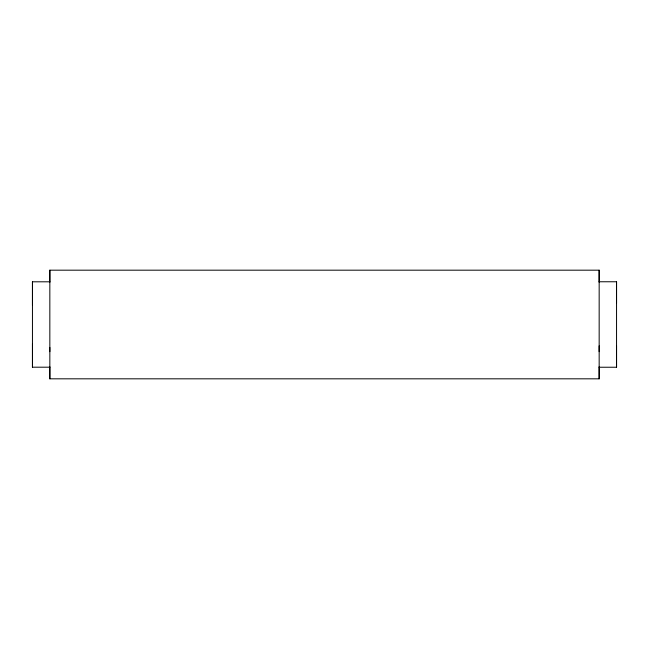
<?xml version="1.0" encoding="UTF-8"?>
<svg xmlns="http://www.w3.org/2000/svg" width="649" height="649" viewBox="0 0 649 649"><rect width="100%" height="100%" fill="white"/><g stroke="black" fill="none" stroke-linecap="round" stroke-linejoin="round"><path stroke-width="0.97" d="M49.835 367.196L32.45 367.196L32.45 343.702M32.45 305.298L32.45 281.804L49.835 281.804M599.165 345.868L599.165 378.821L49.835 378.821L49.835 347.41M49.835 282.25L49.835 270.179L599.165 270.179L599.165 351.661M599.165 282.25L599.165 270.179M599.165 367.237L616.55 367.237L616.55 345.868M616.55 303.132L616.55 281.763L599.165 281.763M616.55 281.763L616.55 367.237M599.165 366.75L599.165 378.821M49.835 270.179L49.835 351.661M49.835 366.75L49.835 378.821M32.45 281.804L32.45 367.196"/></g></svg>
